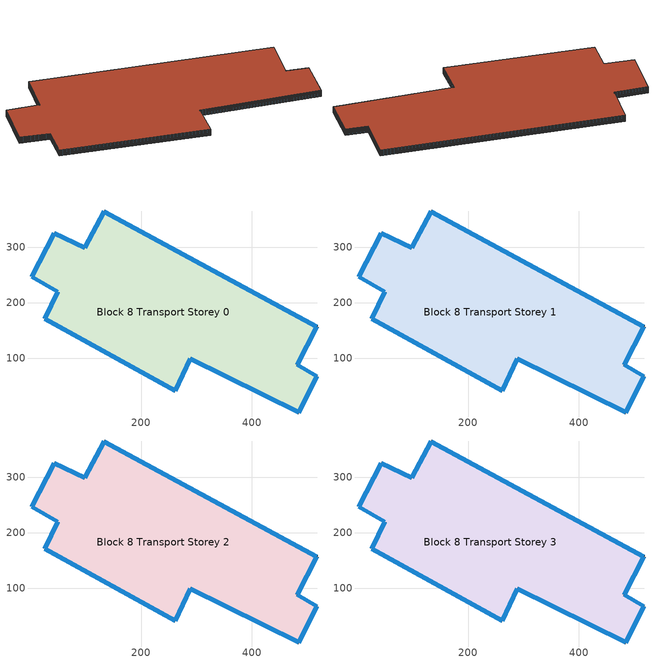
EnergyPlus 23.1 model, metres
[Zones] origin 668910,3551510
Block 8 Transport Storey 0
 floor ground (Project Floor): 517.42,156.48 481.55,87.68 517.29,67.54 484.59,1.67 288.77,98.67 261.6,40.55 25.77,170.93 49.23,219.56 1.94,247.16 43.41,325.37 97.76,298.88 132.92,364.67 z0
 wall outside (Project Wall): 25.77,170.93 261.6,40.55 288.77,98.67 484.59,1.67 517.29,67.54 481.55,87.68 517.42,156.48 132.92,364.67 97.76,298.88 43.41,325.37 1.94,247.16 49.23,219.56 25.77,170.93 z0:3
 window (Transport_south_window_construction): 25.89,170.86 261.49,40.61 / 288.87,98.62 484.49,1.72 / 1.96,247.15 49.2,219.57 z0.6:2.4
 window (Transport_east_window_construction): 261.62,40.58 288.76,98.64 / 484.61,1.71 517.28,67.51 / 481.57,87.72 517.4,156.45 z0.6:2.4
 window (Transport_north_window_construction): 517.28,67.55 481.57,87.67 / 517.23,156.58 133.11,364.57 / 97.73,298.89 43.44,325.36 z0.6:2.4
 window (Transport_west_window_construction): 132.9,364.64 97.78,298.91 / 43.39,325.33 1.96,247.2 / 49.21,219.54 25.78,170.95 z0.6:2.4
 roof outside (Project Ceiling): 484.59,1.67 517.29,67.54 481.55,87.68 517.42,156.48 132.92,364.67 97.76,298.88 43.41,325.37 1.94,247.16 49.23,219.56 25.77,170.93 261.6,40.55 288.77,98.67 z3
Block 8 Transport Storey 1
 floor outside (Project Floor): 517.42,156.48 481.55,87.68 517.29,67.54 484.59,1.67 288.77,98.67 261.6,40.55 25.77,170.93 49.23,219.56 1.94,247.16 43.41,325.37 97.76,298.88 132.92,364.67 z3
 wall outside (Project Wall): 25.77,170.93 261.6,40.55 288.77,98.67 484.59,1.67 517.29,67.54 481.55,87.68 517.42,156.48 132.92,364.67 97.76,298.88 43.41,325.37 1.94,247.16 49.23,219.56 25.77,170.93 z3:6
 window (Transport_south_window_construction): 25.89,170.86 261.49,40.61 / 288.87,98.62 484.49,1.72 / 1.96,247.15 49.2,219.57 z3.6:5.4
 window (Transport_east_window_construction): 261.62,40.58 288.76,98.64 / 484.61,1.71 517.28,67.51 / 481.57,87.72 517.4,156.45 z3.6:5.4
 window (Transport_north_window_construction): 517.28,67.55 481.57,87.67 / 517.23,156.58 133.11,364.57 / 97.73,298.89 43.44,325.36 z3.6:5.4
 window (Transport_west_window_construction): 132.9,364.64 97.78,298.91 / 43.39,325.33 1.96,247.2 / 49.21,219.54 25.78,170.95 z3.6:5.4
 roof outside (Project Ceiling): 484.59,1.67 517.29,67.54 481.55,87.68 517.42,156.48 132.92,364.67 97.76,298.88 43.41,325.37 1.94,247.16 49.23,219.56 25.77,170.93 261.6,40.55 288.77,98.67 z6
Block 8 Transport Storey 2
 floor outside (Project Floor): 517.42,156.48 481.55,87.68 517.29,67.54 484.59,1.67 288.77,98.67 261.6,40.55 25.77,170.93 49.23,219.56 1.94,247.16 43.41,325.37 97.76,298.88 132.92,364.67 z6
 wall outside (Project Wall): 25.77,170.93 261.6,40.55 288.77,98.67 484.59,1.67 517.29,67.54 481.55,87.68 517.42,156.48 132.92,364.67 97.76,298.88 43.41,325.37 1.94,247.16 49.23,219.56 25.77,170.93 z6:9
 window (Transport_south_window_construction): 25.89,170.86 261.49,40.61 / 288.87,98.62 484.49,1.72 / 1.96,247.15 49.2,219.57 z6.6:8.4
 window (Transport_east_window_construction): 261.62,40.58 288.76,98.64 / 484.61,1.71 517.28,67.51 / 481.57,87.72 517.4,156.45 z6.6:8.4
 window (Transport_north_window_construction): 517.28,67.55 481.57,87.67 / 517.23,156.58 133.11,364.57 / 97.73,298.89 43.44,325.36 z6.6:8.4
 window (Transport_west_window_construction): 132.9,364.64 97.78,298.91 / 43.39,325.33 1.96,247.2 / 49.21,219.54 25.78,170.95 z6.6:8.4
 roof outside (Project Ceiling): 484.59,1.67 517.29,67.54 481.55,87.68 517.42,156.48 132.92,364.67 97.76,298.88 43.41,325.37 1.94,247.16 49.23,219.56 25.77,170.93 261.6,40.55 288.77,98.67 z9
Block 8 Transport Storey 3
 floor outside (Project Floor): 517.42,156.48 481.55,87.68 517.29,67.54 484.59,1.67 288.77,98.67 261.6,40.55 25.77,170.93 49.23,219.56 1.94,247.16 43.41,325.37 97.76,298.88 132.92,364.67 z9
 wall outside (Project Wall): 25.77,170.93 261.6,40.55 288.77,98.67 484.59,1.67 517.29,67.54 481.55,87.68 517.42,156.48 132.92,364.67 97.76,298.88 43.41,325.37 1.94,247.16 49.23,219.56 25.77,170.93 z9:12
 window (Transport_south_window_construction): 25.89,170.86 261.49,40.61 / 288.87,98.62 484.49,1.72 / 1.96,247.15 49.2,219.57 z9.6:11.4
 window (Transport_east_window_construction): 261.62,40.58 288.76,98.64 / 484.61,1.71 517.28,67.51 / 481.57,87.72 517.4,156.45 z9.6:11.4
 window (Transport_north_window_construction): 517.28,67.55 481.57,87.67 / 517.23,156.58 133.11,364.57 / 97.73,298.89 43.44,325.36 z9.6:11.4
 window (Transport_west_window_construction): 132.9,364.64 97.78,298.91 / 43.39,325.33 1.96,247.2 / 49.21,219.54 25.78,170.95 z9.6:11.4
 roof outside (Project Flat Roof): 484.59,1.67 517.29,67.54 481.55,87.68 517.42,156.48 132.92,364.67 97.76,298.88 43.41,325.37 1.94,247.16 49.23,219.56 25.77,170.93 261.6,40.55 288.77,98.67 z12
[Building]
Building_1: North Axis=0; Terrain=City; Loads Convergence Tolerance Value=0.04; Temperature Convergence Tolerance Value=0.4; Solar Distribution=FullExterior; Maximum Number of Warmup Days=25; Minimum Number of Warmup Days=6
[Site:Location]
CHN Design_Conditions: Latitude=30; Longitude=114; Time Zone=8; Elevation=12
[SIZINGPERIOD:DESIGNDAY] Day of Month=21; DryBulb Temperature Range Modifier Type=DefaultMultipliers; Humidity Condition Type=Wetbulb; Barometric Pressure=101181; Rain Indicator=No; Snow Indicator=No; Daylight Saving Time Indicator=No; Sky Clearness=0; Begin Environment Reset Mode=FullResetAtBeginEnvironment
Name | Month | Day Type | Maximum DryBulb Temperature | Daily DryBulb Temperature Range | Wetbulb or DewPoint at Maximum DryBulb | Wind Speed | Wind Direction | Solar Model Indicator | ASHRAE Clear Sky Optical Depth for Beam Irradiance taub | ASHRAE Clear Sky Optical Depth for Diffuse Irradiance taud
Ann Htg 99.6% Condns DB | 1 | WinterDesignDay | -10 | 0 | -4.8 | 1 | 340 | ASHRAEClearSky | 0 | 0
Ann Clg .4% Condns DB=>MWB | 7 | SummerDesignDay | 40 | 6.6 | 27.1 | 3.5 | 220 | ASHRAETau | 0.781 | 1.413
[MATERIAL]
DefaultMaterial: Roughness=Rough; Thickness=0.1; Conductivity=0.1; Density=1000; Specific Heat=1000; Thermal Absorptance=0.9; Solar Absorptance=0.7; Visible Absorptance=0.7
[WINDOWMATERIAL:SIMPLEGLAZINGSYSTEM] UFactor=1.6; Visible Transmittance=0.6
Name | Solar Heat Gain Coefficient
Transport_east_window; Transport_south_window; Transport_west_window | 0.3
Transport_north_window | 0.35
[CONSTRUCTION]
Project Wall; Project Floor; Project Flat Roof; Project Ceiling: DefaultMaterial
Transport_east_window_construction: Transport_east_window
Transport_south_window_construction: Transport_south_window
Transport_west_window_construction: Transport_west_window
Transport_north_window_construction: Transport_north_window
[SPACE] Ceiling Height=autocalculate; Volume=autocalculate; Floor Area=autocalculate; Space Type=Transport
Name | Zone
Block 8 Transport Storey 0_space | Block 8 Transport Storey 0
Block 8 Transport Storey 1_space | Block 8 Transport Storey 1
Block 8 Transport Storey 2_space | Block 8 Transport Storey 2
Block 8 Transport Storey 3_space | Block 8 Transport Storey 3
[SPACELIST]
Transport: Block 8 Transport Storey 0_space, Block 8 Transport Storey 1_space, Block 8 Transport Storey 2_space, Block 8 Transport Storey 3_space
[ZONE] Type=1; Multiplier=1; Ceiling Height=autocalculate; Volume=autocalculate; Floor Area=autocalculate; Part of Total Floor Area=Yes
Block 8 Transport Storey 0; Block 8 Transport Storey 1; Block 8 Transport Storey 2; Block 8 Transport Storey 3
[PEOPLE]
People_for_transport: Zone or ZoneList or Space or SpaceList=Transport; Number of People Schedule=SeasonalSchedule_Schedule_transport_people; Number of People Calculation Method=People/Area; People per Floor Area=0.5; Fraction Radiant=0.3; Sensible Heat Fraction=autocalculate; Activity Level Schedule=SeasonalSchedule_Schedule_transport_activity; Carbon Dioxide Generation Rate=3.82e-08; Enable ASHRAE 55 Comfort Warnings=No; Mean Radiant Temperature Calculation Type=ZoneAveraged; Clothing Insulation Calculation Method=ClothingInsulationSchedule; Cold Stress Temperature Threshold=15.56; Heat Stress Temperature Threshold=30
[LIGHTS]
Light_for_transport: Zone or ZoneList or Space or SpaceList=Transport; Schedule=SeasonalSchedule_transport_lighting; Design Level Calculation Method=Watts/Area; Watts per Zone Floor Area=10; Return Air Fraction=0; Fraction Radiant=0.32; Fraction Visible=0.25; Fraction Replaceable=1; EndUse Subcategory=General; Return Air Fraction Calculated from Plenum Temperature=No; Return Air Fraction Function of Plenum Temperature Coefficient 1=0; Return Air Fraction Function of Plenum Temperature Coefficient 2=0
[ELECTRICEQUIPMENT]
Equipment_for_transport: Zone or ZoneList or Space or SpaceList=Transport; Schedule=SeasonalSchedule_Schedule_transport_equipment; Design Level Calculation Method=Watts/Area; Watts per Zone Floor Area=15; Fraction Latent=0; Fraction Radiant=0; Fraction Lost=0; EndUse Subcategory=Electric Equipment
[DAYLIGHTING:CONTROLS] Illuminance Setpoint at Reference Point 1=300
Name | Zone or Space | Glare Calculation Daylighting Reference Point | Daylighting Reference Point 1
Dlight_Block 8 Transport Storey 0 | Block 8 Transport Storey 0 | Rpoint_Block 8 Transport Storey 0 | Rpoint_Block 8 Transport Storey 0
Dlight_Block 8 Transport Storey 1 | Block 8 Transport Storey 1 | Rpoint_Block 8 Transport Storey 1 | Rpoint_Block 8 Transport Storey 1
Dlight_Block 8 Transport Storey 2 | Block 8 Transport Storey 2 | Rpoint_Block 8 Transport Storey 2 | Rpoint_Block 8 Transport Storey 2
Dlight_Block 8 Transport Storey 3 | Block 8 Transport Storey 3 | Rpoint_Block 8 Transport Storey 3 | Rpoint_Block 8 Transport Storey 3
[HVACTEMPLATE:THERMOSTAT]
Name | Heating Setpoint Schedule | Cooling Setpoint Schedule
Thermostat_for_office | SeasonalSchedule_office_heating | SeasonalSchedule_office_cooling
Thermostat_for_commercial | SeasonalSchedule_commerical_heating | SeasonalSchedule_commerical_cooling
Thermostat_for_residential | SeasonalSchedule_residential_heating | SeasonalSchedule_residential_cooling
Thermostat_for_school | SeasonalSchedule_school_heating | SeasonalSchedule_school_cooling
Thermostat_for_hospital | SeasonalSchedule_hospital_heating | SeasonalSchedule_hospital_cooling
Thermostat_for_industrial | SeasonalSchedule_Industrial_heating | SeasonalSchedule_Industrial_cooling
Thermostat_for_transport | SeasonalSchedule_transport_heating | SeasonalSchedule_transport_cooling
Thermostat_for_administration | SeasonalSchedule_administration_heating | SeasonalSchedule_administration_cooling
[HVACTEMPLATE:ZONE:IDEALLOADSAIRSYSTEM] Template Thermostat=Thermostat_for_transport; Maximum Heating Supply Air Temperature=50; Minimum Cooling Supply Air Temperature=13; Maximum Heating Supply Air Humidity Ratio=0.0156; Minimum Cooling Supply Air Humidity Ratio=0.0077; Heating Limit=NoLimit; Cooling Limit=NoLimit; Dehumidification Control Type=ConstantSensibleHeatRatio; Cooling Sensible Heat Ratio=0.7; Dehumidification Setpoint=60; Humidification Control Type=None; Humidification Setpoint=30; Outdoor Air Method=DetailedSpecification; Outdoor Air Flow Rate per Person=0.00944; Outdoor Air Flow Rate per Zone Floor Area=0; Outdoor Air Flow Rate per Zone=0; Design Specification Outdoor Air Object=Ventilation_for_transport; Demand Controlled Ventilation Type=None; Outdoor Air Economizer Type=NoEconomizer; Heat Recovery Type=None; Sensible Heat Recovery Effectiveness=0.7; Latent Heat Recovery Effectiveness=0.65
Block 8 Transport Storey 0; Block 8 Transport Storey 1; Block 8 Transport Storey 2; Block 8 Transport Storey 3
[DESIGNSPECIFICATION:OUTDOORAIR]
Ventilation_for_transport: Outdoor Air Method=Flow/Person; Outdoor Air Flow per Person=0.00833333; Outdoor Air Flow per Zone Floor Area=0; Outdoor Air Flow per Zone=0; Outdoor Air Flow Air Changes per Hour=0
[SCHEDULE:DAY:HOURLY]
Schedule_administration_heating_summer_hourly; Schedule_commerical_heating_summer_hourly; Schedule_residential_heating_summer_hourly; Schedule_school_heating_summer_hourly; Schedule_hospital_heating_summer_hourly; Schedule_Industrial_heating_summer_hourly; Schedule_transport_heating_summer_hourly; Schedule_office_heating_summer_hourly: -20, -20, -20, -20, -20, -20, -20, -20, -20, -20, -20, -20, -20, -20, -20, -20, -20, -20, -20, -20, -20, -20, -20, -20
Schedule_administration_heating_winnter_weekday_hourly: 5, 5, 5, 5, 5, 5, 12, 12, 18, 20, 20, 20, 20, 20, 20, 20, 20, 20, 18, 5, 5, 5, 5, 5
Schedule_administration_heating_winnter_holiday_hourly; Schedule_school_heating_winnter_holiday_hourly: 5, 5, 5, 5, 5, 5, 5, 5, 5, 5, 5, 5, 5, 5, 5, 5, 5, 5, 5, 5, 5, 5, 5, 5
Schedule_administration_cooling_winter_hourly; Schedule_administration_cooling_summer_holiday_hourly; Schedule_commerical_cooling_winter_hourly; Schedule_residential_cooling_winter_hourly; Schedule_school_cooling_winter_hourly; Schedule_school_cooling_summer_holiday_hourly; Schedule_hospital_cooling_winter_hourly; Schedule_Industrial_cooling_winter_hourly; Schedule_transport_cooling_winter_hourly; Schedule_office_cooling_winter_hourly: 50, 50, 50, 50, 50, 50, 50, 50, 50, 50, 50, 50, 50, 50, 50, 50, 50, 50, 50, 50, 50, 50, 50, 50
Schedule_administration_cooling_summer_weekday_hourly: 50, 50, 50, 50, 50, 50, 50, 28, 26, 26, 26, 26, 26, 26, 26, 26, 26, 26, 50, 50, 50, 50, 50, 50
Schedule_commerical_heating_winnter_weekday_hourly; Schedule_commerical_heating_winnter_holiday_hourly: 5, 5, 5, 5, 5, 5, 12, 16, 18, 18, 18, 18, 18, 18, 18, 18, 18, 18, 18, 18, 12, 5, 5, 5
Schedule_commerical_cooling_summer_weekday_hourly; Schedule_commerical_cooling_summer_holiday_hourly: 50, 50, 50, 50, 50, 50, 50, 28, 24, 24, 24, 24, 24, 24, 24, 24, 24, 24, 24, 24, 24, 28, 50, 50
Schedule_residential_heating_winnter_weekday_hourly; Schedule_residential_heating_winnter_holiday_hourly: 18, 18, 18, 18, 18, 18, 18, -20, -20, -20, -20, -20, -20, -20, -20, -20, -20, -20, -20, -20, 18, 18, 18, 18
Schedule_residential_cooling_summer_weekday_hourly; Schedule_residential_cooling_summer_holiday_hourly: 26, 26, 26, 26, 26, 26, 26, 50, 50, 50, 50, 50, 50, 50, 50, 50, 50, 50, 50, 50, 26, 26, 26, 26
Schedule_school_heating_winnter_weekday_hourly: 5, 5, 5, 5, 5, 12, 18, 20, 20, 20, 20, 20, 20, 20, 20, 20, 20, 20, 18, 12, 5, 5, 5, 5
Schedule_school_cooling_summer_weekday_hourly: 50, 50, 50, 50, 50, 50, 28, 26, 26, 26, 26, 26, 26, 26, 26, 26, 26, 26, 50, 50, 50, 50, 50, 50
Schedule_hospital_heating_winnter_weekday_hourly; Schedule_hospital_heating_winnter_holiday_hourly: 22, 22, 22, 22, 22, 22, 22, 22, 22, 22, 22, 22, 22, 22, 22, 22, 22, 22, 22, 22, 22, 22, 22, 22
Schedule_hospital_cooling_summer_weekday_hourly; Schedule_hospital_cooling_summer_holiday_hourly: 26, 26, 26, 26, 26, 26, 26, 26, 26, 26, 26, 26, 26, 26, 26, 26, 26, 26, 26, 26, 26, 26, 26, 26
Schedule_Industrial_heating_winnter_weekday_hourly; Schedule_Industrial_heating_winnter_holiday_hourly: -20, -20, -20, -20, -20, -20, 18, 18, 18, 18, 18, 18, 18, 18, 18, 18, 18, 18, 18, -20, -20, -20, -20, -20
Schedule_Industrial_cooling_summer_weekday_hourly; Schedule_Industrial_cooling_summer_holiday_hourly: 50, 50, 50, 50, 50, 50, 50, 28, 28, 28, 28, 28, 28, 28, 28, 28, 28, 28, 28, 50, 50, 50, 50, 50
Schedule_transport_heating_winnter_weekday_hourly; Schedule_transport_heating_winnter_holiday_hourly: 18, 18, 18, 18, 18, 18, 20, 20, 20, 20, 20, 20, 20, 20, 20, 20, 20, 20, 20, 20, 20, 20, 18, 18
Schedule_transport_cooling_summer_weekday_hourly; Schedule_transport_cooling_summer_holiday_hourly: 26, 26, 26, 26, 26, 26, 26, 24, 24, 24, 25, 24, 24, 24, 24, 24, 24, 24, 24, 24, 24, 24, 26, 28
Schedule_transport_lighting_weekday_hourly; Schedule_transport_lighting_holiday_hourly; Schedule_transport_equipment_holiday_hourly: 1, 1, 1, 1, 1, 1, 1, 1, 1, 1, 1, 1, 1, 1, 1, 1, 1, 1, 1, 1, 1, 1, 1, 1
Schedule_transport_equipment_weekday_hourly: 0.8, 0.8, 0.8, 0.8, 0.8, 0.8, 1, 1, 1, 1, 1, 1, 1, 1, 1, 1, 1, 1, 1, 1, 1, 1, 0.8, 0.8
Schedule_transport_people_weekday_hourly: 0.2, 0.2, 0.2, 0.2, 0.2, 0.2, 0.8, 1, 1, 1, 0.8, 0.5, 0.8, 0.5, 0.8, 0.5, 0.5, 1, 1, 1, 0.8, 0.8, 0.6, 0.2
Schedule_transport_people_holiday_hourly: 0.6, 0.6, 0.6, 0.6, 0.6, 0.7, 0.8, 1, 1, 1, 1, 1, 1, 1, 1, 1, 1, 1, 1, 1, 1, 1, 0.6, 0.6
Schedule_transport_activity_weekday_hourly; Schedule_transport_activity_holiday_hourly: 207, 207, 207, 207, 207, 207, 207, 207, 207, 207, 207, 207, 207, 207, 207, 207, 207, 207, 207, 207, 207, 207, 207, 207
Schedule_office_heating_winnter_weekday_hourly: 5, 5, 5, 5, 5, 5, 12, 18, 20, 20, 20, 20, 20, 20, 20, 20, 20, 20, 20, 18, 12, 5, 5, 5
Schedule_office_heating_winnter_holiday_hourly: 5, 5, 5, 5, 5, 5, 5, 5, 5, 16, 16, 16, 16, 16, 16, 16, 16, 5, 5, 5, 5, 5, 5, 5
Schedule_office_cooling_summer_weekday_hourly: 50, 50, 50, 50, 50, 50, 28, 26, 26, 26, 26, 26, 26, 26, 26, 26, 26, 26, 26, 26, 50, 50, 50, 50
Schedule_office_cooling_summer_holiday_hourly: 50, 50, 50, 50, 50, 50, 50, 50, 50, 50, 50, 26, 26, 26, 26, 26, 26, 50, 50, 50, 50, 50, 50, 50
[SCHEDULE:WEEK:DAILY]
Schedule_office_heating_summer_weekly: Schedule_office_heating_summer_hourly, Schedule_office_heating_summer_hourly, Schedule_office_heating_summer_hourly, Schedule_office_heating_summer_hourly, Schedule_office_heating_summer_hourly, Schedule_office_heating_summer_hourly, Schedule_office_heating_summer_hourly, Schedule_office_heating_summer_hourly, Schedule_office_heating_summer_hourly, Schedule_office_heating_summer_hourly, Schedule_office_heating_summer_hourly, Schedule_office_heating_summer_hourly
Schedule_office_heating_winnter_weekly: Schedule_office_heating_winnter_holiday_hourly, Schedule_office_heating_winnter_weekday_hourly, Schedule_office_heating_winnter_weekday_hourly, Schedule_office_heating_winnter_weekday_hourly, Schedule_office_heating_winnter_weekday_hourly, Schedule_office_heating_winnter_weekday_hourly, Schedule_office_heating_winnter_holiday_hourly, Schedule_office_heating_winnter_holiday_hourly, Schedule_office_heating_winnter_weekday_hourly, Schedule_office_heating_winnter_weekday_hourly, Schedule_office_heating_winnter_holiday_hourly, Schedule_office_heating_winnter_holiday_hourly
Schedule_office_cooling_winnter_weekly: Schedule_office_cooling_winter_hourly, Schedule_office_cooling_winter_hourly, Schedule_office_cooling_winter_hourly, Schedule_office_cooling_winter_hourly, Schedule_office_cooling_winter_hourly, Schedule_office_cooling_winter_hourly, Schedule_office_cooling_winter_hourly, Schedule_office_cooling_winter_hourly, Schedule_office_cooling_winter_hourly, Schedule_office_cooling_winter_hourly, Schedule_office_cooling_winter_hourly, Schedule_office_cooling_winter_hourly
Schedule_office_cooling_summer_weekly: Schedule_office_cooling_summer_holiday_hourly, Schedule_office_cooling_summer_weekday_hourly, Schedule_office_cooling_summer_weekday_hourly, Schedule_office_cooling_summer_weekday_hourly, Schedule_office_cooling_summer_weekday_hourly, Schedule_office_cooling_summer_weekday_hourly, Schedule_office_cooling_summer_holiday_hourly, Schedule_office_cooling_summer_holiday_hourly, Schedule_office_cooling_summer_weekday_hourly, Schedule_office_cooling_summer_weekday_hourly, Schedule_office_cooling_summer_holiday_hourly, Schedule_office_cooling_summer_holiday_hourly
Schedule_commerical_heating_summer_weekly: Schedule_commerical_heating_summer_hourly, Schedule_commerical_heating_summer_hourly, Schedule_commerical_heating_summer_hourly, Schedule_commerical_heating_summer_hourly, Schedule_commerical_heating_summer_hourly, Schedule_commerical_heating_summer_hourly, Schedule_commerical_heating_summer_hourly, Schedule_commerical_heating_summer_hourly, Schedule_commerical_heating_summer_hourly, Schedule_commerical_heating_summer_hourly, Schedule_commerical_heating_summer_hourly, Schedule_commerical_heating_summer_hourly
Schedule_commerical_heating_winnter_weekly: Schedule_commerical_heating_winnter_holiday_hourly, Schedule_commerical_heating_winnter_weekday_hourly, Schedule_commerical_heating_winnter_weekday_hourly, Schedule_commerical_heating_winnter_weekday_hourly, Schedule_commerical_heating_winnter_weekday_hourly, Schedule_commerical_heating_winnter_weekday_hourly, Schedule_commerical_heating_winnter_holiday_hourly, Schedule_commerical_heating_winnter_holiday_hourly, Schedule_commerical_heating_winnter_weekday_hourly, Schedule_commerical_heating_winnter_weekday_hourly, Schedule_commerical_heating_winnter_holiday_hourly, Schedule_commerical_heating_winnter_holiday_hourly
Schedule_commerical_cooling_winnter_weekly: Schedule_commerical_cooling_winter_hourly, Schedule_commerical_cooling_winter_hourly, Schedule_commerical_cooling_winter_hourly, Schedule_commerical_cooling_winter_hourly, Schedule_commerical_cooling_winter_hourly, Schedule_commerical_cooling_winter_hourly, Schedule_commerical_cooling_winter_hourly, Schedule_commerical_cooling_winter_hourly, Schedule_commerical_cooling_winter_hourly, Schedule_commerical_cooling_winter_hourly, Schedule_commerical_cooling_winter_hourly, Schedule_commerical_cooling_winter_hourly
Schedule_commerical_cooling_summer_weekly: Schedule_commerical_cooling_summer_holiday_hourly, Schedule_commerical_cooling_summer_weekday_hourly, Schedule_commerical_cooling_summer_weekday_hourly, Schedule_commerical_cooling_summer_weekday_hourly, Schedule_commerical_cooling_summer_weekday_hourly, Schedule_commerical_cooling_summer_weekday_hourly, Schedule_commerical_cooling_summer_holiday_hourly, Schedule_commerical_cooling_summer_holiday_hourly, Schedule_commerical_cooling_summer_weekday_hourly, Schedule_commerical_cooling_summer_weekday_hourly, Schedule_commerical_cooling_summer_holiday_hourly, Schedule_commerical_cooling_summer_holiday_hourly
Schedule_residential_heating_summer_weekly: Schedule_residential_heating_summer_hourly, Schedule_residential_heating_summer_hourly, Schedule_residential_heating_summer_hourly, Schedule_residential_heating_summer_hourly, Schedule_residential_heating_summer_hourly, Schedule_residential_heating_summer_hourly, Schedule_residential_heating_summer_hourly, Schedule_residential_heating_summer_hourly, Schedule_residential_heating_summer_hourly, Schedule_residential_heating_summer_hourly, Schedule_residential_heating_summer_hourly, Schedule_residential_heating_summer_hourly
Schedule_residential_heating_winnter_weekly: Schedule_residential_heating_winnter_holiday_hourly, Schedule_residential_heating_winnter_weekday_hourly, Schedule_residential_heating_winnter_weekday_hourly, Schedule_residential_heating_winnter_weekday_hourly, Schedule_residential_heating_winnter_weekday_hourly, Schedule_residential_heating_winnter_weekday_hourly, Schedule_residential_heating_winnter_holiday_hourly, Schedule_residential_heating_winnter_holiday_hourly, Schedule_residential_heating_winnter_weekday_hourly, Schedule_residential_heating_winnter_weekday_hourly, Schedule_residential_heating_winnter_holiday_hourly, Schedule_residential_heating_winnter_holiday_hourly
Schedule_residential_cooling_winnter_weekly: Schedule_residential_cooling_winter_hourly, Schedule_residential_cooling_winter_hourly, Schedule_residential_cooling_winter_hourly, Schedule_residential_cooling_winter_hourly, Schedule_residential_cooling_winter_hourly, Schedule_residential_cooling_winter_hourly, Schedule_residential_cooling_winter_hourly, Schedule_residential_cooling_winter_hourly, Schedule_residential_cooling_winter_hourly, Schedule_residential_cooling_winter_hourly, Schedule_residential_cooling_winter_hourly, Schedule_residential_cooling_winter_hourly
Schedule_residential_cooling_summer_weekly: Schedule_residential_cooling_summer_holiday_hourly, Schedule_residential_cooling_summer_weekday_hourly, Schedule_residential_cooling_summer_weekday_hourly, Schedule_residential_cooling_summer_weekday_hourly, Schedule_residential_cooling_summer_weekday_hourly, Schedule_residential_cooling_summer_weekday_hourly, Schedule_residential_cooling_summer_holiday_hourly, Schedule_residential_cooling_summer_holiday_hourly, Schedule_residential_cooling_summer_weekday_hourly, Schedule_residential_cooling_summer_weekday_hourly, Schedule_residential_cooling_summer_holiday_hourly, Schedule_residential_cooling_summer_holiday_hourly
Schedule_school_heating_summer_weekly: Schedule_school_heating_summer_hourly, Schedule_school_heating_summer_hourly, Schedule_school_heating_summer_hourly, Schedule_school_heating_summer_hourly, Schedule_school_heating_summer_hourly, Schedule_school_heating_summer_hourly, Schedule_school_heating_summer_hourly, Schedule_school_heating_summer_hourly, Schedule_school_heating_summer_hourly, Schedule_school_heating_summer_hourly, Schedule_school_heating_summer_hourly, Schedule_school_heating_summer_hourly
Schedule_school_heating_winnter_weekly: Schedule_school_heating_winnter_holiday_hourly, Schedule_school_heating_winnter_weekday_hourly, Schedule_school_heating_winnter_weekday_hourly, Schedule_school_heating_winnter_weekday_hourly, Schedule_school_heating_winnter_weekday_hourly, Schedule_school_heating_winnter_weekday_hourly, Schedule_school_heating_winnter_holiday_hourly, Schedule_school_heating_winnter_holiday_hourly, Schedule_school_heating_winnter_weekday_hourly, Schedule_school_heating_winnter_weekday_hourly, Schedule_school_heating_winnter_holiday_hourly, Schedule_school_heating_winnter_holiday_hourly
Schedule_school_cooling_winnter_weekly: Schedule_school_cooling_winter_hourly, Schedule_school_cooling_winter_hourly, Schedule_school_cooling_winter_hourly, Schedule_school_cooling_winter_hourly, Schedule_school_cooling_winter_hourly, Schedule_school_cooling_winter_hourly, Schedule_school_cooling_winter_hourly, Schedule_school_cooling_winter_hourly, Schedule_school_cooling_winter_hourly, Schedule_school_cooling_winter_hourly, Schedule_school_cooling_winter_hourly, Schedule_school_cooling_winter_hourly
Schedule_school_cooling_summer_weekly: Schedule_school_cooling_summer_holiday_hourly, Schedule_school_cooling_summer_weekday_hourly, Schedule_school_cooling_summer_weekday_hourly, Schedule_school_cooling_summer_weekday_hourly, Schedule_school_cooling_summer_weekday_hourly, Schedule_school_cooling_summer_weekday_hourly, Schedule_school_cooling_summer_holiday_hourly, Schedule_school_cooling_summer_holiday_hourly, Schedule_school_cooling_summer_weekday_hourly, Schedule_school_cooling_summer_weekday_hourly, Schedule_school_cooling_summer_holiday_hourly, Schedule_school_cooling_summer_holiday_hourly
Schedule_hospital_heating_summer_weekly: Schedule_hospital_heating_summer_hourly, Schedule_hospital_heating_summer_hourly, Schedule_hospital_heating_summer_hourly, Schedule_hospital_heating_summer_hourly, Schedule_hospital_heating_summer_hourly, Schedule_hospital_heating_summer_hourly, Schedule_hospital_heating_summer_hourly, Schedule_hospital_heating_summer_hourly, Schedule_hospital_heating_summer_hourly, Schedule_hospital_heating_summer_hourly, Schedule_hospital_heating_summer_hourly, Schedule_hospital_heating_summer_hourly
Schedule_hospital_heating_winnter_weekly: Schedule_hospital_heating_winnter_holiday_hourly, Schedule_hospital_heating_winnter_weekday_hourly, Schedule_hospital_heating_winnter_weekday_hourly, Schedule_hospital_heating_winnter_weekday_hourly, Schedule_hospital_heating_winnter_weekday_hourly, Schedule_hospital_heating_winnter_weekday_hourly, Schedule_hospital_heating_winnter_holiday_hourly, Schedule_hospital_heating_winnter_holiday_hourly, Schedule_hospital_heating_winnter_weekday_hourly, Schedule_hospital_heating_winnter_weekday_hourly, Schedule_hospital_heating_winnter_holiday_hourly, Schedule_hospital_heating_winnter_holiday_hourly
Schedule_hospital_cooling_winnter_weekly: Schedule_hospital_cooling_winter_hourly, Schedule_hospital_cooling_winter_hourly, Schedule_hospital_cooling_winter_hourly, Schedule_hospital_cooling_winter_hourly, Schedule_hospital_cooling_winter_hourly, Schedule_hospital_cooling_winter_hourly, Schedule_hospital_cooling_winter_hourly, Schedule_hospital_cooling_winter_hourly, Schedule_hospital_cooling_winter_hourly, Schedule_hospital_cooling_winter_hourly, Schedule_hospital_cooling_winter_hourly, Schedule_hospital_cooling_winter_hourly
Schedule_hospital_cooling_summer_weekly: Schedule_hospital_cooling_summer_holiday_hourly, Schedule_hospital_cooling_summer_weekday_hourly, Schedule_hospital_cooling_summer_weekday_hourly, Schedule_hospital_cooling_summer_weekday_hourly, Schedule_hospital_cooling_summer_weekday_hourly, Schedule_hospital_cooling_summer_weekday_hourly, Schedule_hospital_cooling_summer_holiday_hourly, Schedule_hospital_cooling_summer_holiday_hourly, Schedule_hospital_cooling_summer_weekday_hourly, Schedule_hospital_cooling_summer_weekday_hourly, Schedule_hospital_cooling_summer_holiday_hourly, Schedule_hospital_cooling_summer_holiday_hourly
Schedule_Industrial_heating_summer_weekly: Schedule_Industrial_heating_summer_hourly, Schedule_Industrial_heating_summer_hourly, Schedule_Industrial_heating_summer_hourly, Schedule_Industrial_heating_summer_hourly, Schedule_Industrial_heating_summer_hourly, Schedule_Industrial_heating_summer_hourly, Schedule_Industrial_heating_summer_hourly, Schedule_Industrial_heating_summer_hourly, Schedule_Industrial_heating_summer_hourly, Schedule_Industrial_heating_summer_hourly, Schedule_Industrial_heating_summer_hourly, Schedule_Industrial_heating_summer_hourly
Schedule_Industrial_heating_winnter_weekly: Schedule_Industrial_heating_winnter_holiday_hourly, Schedule_Industrial_heating_winnter_weekday_hourly, Schedule_Industrial_heating_winnter_weekday_hourly, Schedule_Industrial_heating_winnter_weekday_hourly, Schedule_Industrial_heating_winnter_weekday_hourly, Schedule_Industrial_heating_winnter_weekday_hourly, Schedule_Industrial_heating_winnter_holiday_hourly, Schedule_Industrial_heating_winnter_holiday_hourly, Schedule_Industrial_heating_winnter_weekday_hourly, Schedule_Industrial_heating_winnter_weekday_hourly, Schedule_Industrial_heating_winnter_holiday_hourly, Schedule_Industrial_heating_winnter_holiday_hourly
Schedule_Industrial_cooling_winnter_weekly: Schedule_Industrial_cooling_winter_hourly, Schedule_Industrial_cooling_winter_hourly, Schedule_Industrial_cooling_winter_hourly, Schedule_Industrial_cooling_winter_hourly, Schedule_Industrial_cooling_winter_hourly, Schedule_Industrial_cooling_winter_hourly, Schedule_Industrial_cooling_winter_hourly, Schedule_Industrial_cooling_winter_hourly, Schedule_Industrial_cooling_winter_hourly, Schedule_Industrial_cooling_winter_hourly, Schedule_Industrial_cooling_winter_hourly, Schedule_Industrial_cooling_winter_hourly
Schedule_Industrial_cooling_summer_weekly: Schedule_Industrial_cooling_summer_holiday_hourly, Schedule_Industrial_cooling_summer_weekday_hourly, Schedule_Industrial_cooling_summer_weekday_hourly, Schedule_Industrial_cooling_summer_weekday_hourly, Schedule_Industrial_cooling_summer_weekday_hourly, Schedule_Industrial_cooling_summer_weekday_hourly, Schedule_Industrial_cooling_summer_holiday_hourly, Schedule_Industrial_cooling_summer_holiday_hourly, Schedule_Industrial_cooling_summer_weekday_hourly, Schedule_Industrial_cooling_summer_weekday_hourly, Schedule_Industrial_cooling_summer_holiday_hourly, Schedule_Industrial_cooling_summer_holiday_hourly
Schedule_administration_heating_summer_weekly: Schedule_administration_heating_summer_hourly, Schedule_administration_heating_summer_hourly, Schedule_administration_heating_summer_hourly, Schedule_administration_heating_summer_hourly, Schedule_administration_heating_summer_hourly, Schedule_administration_heating_summer_hourly, Schedule_administration_heating_summer_hourly, Schedule_administration_heating_summer_hourly, Schedule_administration_heating_summer_hourly, Schedule_administration_heating_summer_hourly, Schedule_administration_heating_summer_hourly, Schedule_administration_heating_summer_hourly
Schedule_administration_heating_winnter_weekly: Schedule_administration_heating_winnter_holiday_hourly, Schedule_administration_heating_winnter_weekday_hourly, Schedule_administration_heating_winnter_weekday_hourly, Schedule_administration_heating_winnter_weekday_hourly, Schedule_administration_heating_winnter_weekday_hourly, Schedule_administration_heating_winnter_weekday_hourly, Schedule_administration_heating_winnter_holiday_hourly, Schedule_administration_heating_winnter_holiday_hourly, Schedule_administration_heating_winnter_weekday_hourly, Schedule_administration_heating_winnter_weekday_hourly, Schedule_administration_heating_winnter_holiday_hourly, Schedule_administration_heating_winnter_holiday_hourly
Schedule_administration_cooling_winnter_weekly: Schedule_administration_cooling_winter_hourly, Schedule_administration_cooling_winter_hourly, Schedule_administration_cooling_winter_hourly, Schedule_administration_cooling_winter_hourly, Schedule_administration_cooling_winter_hourly, Schedule_administration_cooling_winter_hourly, Schedule_administration_cooling_winter_hourly, Schedule_administration_cooling_winter_hourly, Schedule_administration_cooling_winter_hourly, Schedule_administration_cooling_winter_hourly, Schedule_administration_cooling_winter_hourly, Schedule_administration_cooling_winter_hourly
Schedule_administration_cooling_summer_weekly: Schedule_administration_cooling_summer_holiday_hourly, Schedule_administration_cooling_summer_weekday_hourly, Schedule_administration_cooling_summer_weekday_hourly, Schedule_administration_cooling_summer_weekday_hourly, Schedule_administration_cooling_summer_weekday_hourly, Schedule_administration_cooling_summer_weekday_hourly, Schedule_administration_cooling_summer_holiday_hourly, Schedule_administration_cooling_summer_holiday_hourly, Schedule_administration_cooling_summer_weekday_hourly, Schedule_administration_cooling_summer_weekday_hourly, Schedule_administration_cooling_summer_holiday_hourly, Schedule_administration_cooling_summer_holiday_hourly
Schedule_transport_heating_summer_weekly: Schedule_transport_heating_summer_hourly, Schedule_transport_heating_summer_hourly, Schedule_transport_heating_summer_hourly, Schedule_transport_heating_summer_hourly, Schedule_transport_heating_summer_hourly, Schedule_transport_heating_summer_hourly, Schedule_transport_heating_summer_hourly, Schedule_transport_heating_summer_hourly, Schedule_transport_heating_summer_hourly, Schedule_transport_heating_summer_hourly, Schedule_transport_heating_summer_hourly, Schedule_transport_heating_summer_hourly
Schedule_transport_heating_winnter_weekly: Schedule_transport_heating_winnter_holiday_hourly, Schedule_transport_heating_winnter_weekday_hourly, Schedule_transport_heating_winnter_weekday_hourly, Schedule_transport_heating_winnter_weekday_hourly, Schedule_transport_heating_winnter_weekday_hourly, Schedule_transport_heating_winnter_weekday_hourly, Schedule_transport_heating_winnter_holiday_hourly, Schedule_transport_heating_winnter_holiday_hourly, Schedule_transport_heating_winnter_weekday_hourly, Schedule_transport_heating_winnter_weekday_hourly, Schedule_transport_heating_winnter_holiday_hourly, Schedule_transport_heating_winnter_holiday_hourly
Schedule_transport_cooling_winnter_weekly: Schedule_transport_cooling_winter_hourly, Schedule_transport_cooling_winter_hourly, Schedule_transport_cooling_winter_hourly, Schedule_transport_cooling_winter_hourly, Schedule_transport_cooling_winter_hourly, Schedule_transport_cooling_winter_hourly, Schedule_transport_cooling_winter_hourly, Schedule_transport_cooling_winter_hourly, Schedule_transport_cooling_winter_hourly, Schedule_transport_cooling_winter_hourly, Schedule_transport_cooling_winter_hourly, Schedule_transport_cooling_winter_hourly
Schedule_transport_cooling_summer_weekly: Schedule_transport_cooling_summer_holiday_hourly, Schedule_transport_cooling_summer_weekday_hourly, Schedule_transport_cooling_summer_weekday_hourly, Schedule_transport_cooling_summer_weekday_hourly, Schedule_transport_cooling_summer_weekday_hourly, Schedule_transport_cooling_summer_weekday_hourly, Schedule_transport_cooling_summer_holiday_hourly, Schedule_transport_cooling_summer_holiday_hourly, Schedule_transport_cooling_summer_weekday_hourly, Schedule_transport_cooling_summer_weekday_hourly, Schedule_transport_cooling_summer_holiday_hourly, Schedule_transport_cooling_summer_holiday_hourly
Schedule_transport_lighting_weekly: Schedule_transport_lighting_holiday_hourly, Schedule_transport_lighting_weekday_hourly, Schedule_transport_lighting_weekday_hourly, Schedule_transport_lighting_weekday_hourly, Schedule_transport_lighting_weekday_hourly, Schedule_transport_lighting_weekday_hourly, Schedule_transport_lighting_holiday_hourly, Schedule_transport_lighting_holiday_hourly, Schedule_transport_lighting_weekday_hourly, Schedule_transport_lighting_weekday_hourly, Schedule_transport_lighting_holiday_hourly, Schedule_transport_lighting_holiday_hourly
Schedule_transport_equipment_weekly: Schedule_transport_equipment_holiday_hourly, Schedule_transport_equipment_weekday_hourly, Schedule_transport_equipment_weekday_hourly, Schedule_transport_equipment_weekday_hourly, Schedule_transport_equipment_weekday_hourly, Schedule_transport_equipment_weekday_hourly, Schedule_transport_equipment_holiday_hourly, Schedule_transport_equipment_holiday_hourly, Schedule_transport_equipment_weekday_hourly, Schedule_transport_equipment_weekday_hourly, Schedule_transport_equipment_holiday_hourly, Schedule_transport_equipment_holiday_hourly
Schedule_transport_people_weekly: Schedule_transport_people_holiday_hourly, Schedule_transport_people_weekday_hourly, Schedule_transport_people_weekday_hourly, Schedule_transport_people_weekday_hourly, Schedule_transport_people_weekday_hourly, Schedule_transport_people_weekday_hourly, Schedule_transport_people_holiday_hourly, Schedule_transport_people_holiday_hourly, Schedule_transport_people_weekday_hourly, Schedule_transport_people_weekday_hourly, Schedule_transport_people_holiday_hourly, Schedule_transport_people_holiday_hourly
Schedule_transport_activity_weekly: Schedule_transport_activity_holiday_hourly, Schedule_transport_activity_weekday_hourly, Schedule_transport_activity_weekday_hourly, Schedule_transport_activity_weekday_hourly, Schedule_transport_activity_weekday_hourly, Schedule_transport_activity_weekday_hourly, Schedule_transport_activity_holiday_hourly, Schedule_transport_activity_holiday_hourly, Schedule_transport_activity_weekday_hourly, Schedule_transport_activity_weekday_hourly, Schedule_transport_activity_holiday_hourly, Schedule_transport_activity_holiday_hourly
[SCHEDULE:YEAR]
SeasonalSchedule_office_heating: Schedule_office_heating_winnter_weekly, 1, 1, 3, 31, Schedule_office_heating_summer_weekly, 4, 1, 11, 30, Schedule_office_heating_winnter_weekly, 12, 1, 12, 31
SeasonalSchedule_office_cooling: Schedule_office_cooling_winnter_weekly, 1, 1, 5, 31, Schedule_office_cooling_summer_weekly, 6, 1, 9, 30, Schedule_office_cooling_winnter_weekly, 10, 1, 12, 31
SeasonalSchedule_commerical_heating: Schedule_commerical_heating_winnter_weekly, 1, 1, 3, 31, Schedule_commerical_heating_summer_weekly, 4, 1, 11, 30, Schedule_commerical_heating_winnter_weekly, 12, 1, 12, 31
SeasonalSchedule_commerical_cooling: Schedule_commerical_cooling_winnter_weekly, 1, 1, 5, 31, Schedule_commerical_cooling_summer_weekly, 6, 1, 9, 30, Schedule_commerical_cooling_winnter_weekly, 10, 1, 12, 31
SeasonalSchedule_residential_heating: Schedule_residential_heating_winnter_weekly, 1, 1, 3, 31, Schedule_residential_heating_summer_weekly, 4, 1, 11, 30, Schedule_residential_heating_winnter_weekly, 12, 1, 12, 31
SeasonalSchedule_residential_cooling: Schedule_residential_cooling_winnter_weekly, 1, 1, 5, 31, Schedule_residential_cooling_summer_weekly, 6, 1, 9, 30, Schedule_residential_cooling_winnter_weekly, 10, 1, 12, 31
SeasonalSchedule_school_heating: Schedule_school_heating_winnter_weekly, 1, 1, 3, 31, Schedule_school_heating_summer_weekly, 4, 1, 11, 30, Schedule_school_heating_winnter_weekly, 12, 1, 12, 31
SeasonalSchedule_school_cooling: Schedule_school_cooling_winnter_weekly, 1, 1, 5, 31, Schedule_school_cooling_summer_weekly, 6, 1, 9, 30, Schedule_school_cooling_winnter_weekly, 10, 1, 12, 31
SeasonalSchedule_hospital_heating: Schedule_hospital_heating_winnter_weekly, 1, 1, 3, 31, Schedule_hospital_heating_summer_weekly, 4, 1, 11, 30, Schedule_hospital_heating_winnter_weekly, 12, 1, 12, 31
SeasonalSchedule_hospital_cooling: Schedule_hospital_cooling_winnter_weekly, 1, 1, 5, 31, Schedule_hospital_cooling_summer_weekly, 6, 1, 9, 30, Schedule_hospital_cooling_winnter_weekly, 10, 1, 12, 31
SeasonalSchedule_Industrial_heating: Schedule_Industrial_heating_winnter_weekly, 1, 1, 3, 31, Schedule_Industrial_heating_summer_weekly, 4, 1, 11, 30, Schedule_Industrial_heating_winnter_weekly, 12, 1, 12, 31
SeasonalSchedule_Industrial_cooling: Schedule_Industrial_cooling_winnter_weekly, 1, 1, 5, 31, Schedule_Industrial_cooling_summer_weekly, 6, 1, 9, 30, Schedule_Industrial_cooling_winnter_weekly, 10, 1, 12, 31
SeasonalSchedule_transport_heating: Schedule_transport_heating_winnter_weekly, 1, 1, 3, 31, Schedule_transport_heating_summer_weekly, 4, 1, 11, 30, Schedule_transport_heating_winnter_weekly, 12, 1, 12, 31
SeasonalSchedule_transport_cooling: Schedule_transport_cooling_winnter_weekly, 1, 1, 5, 31, Schedule_transport_cooling_summer_weekly, 6, 1, 9, 30, Schedule_transport_cooling_winnter_weekly, 10, 1, 12, 31
SeasonalSchedule_transport_lighting: Schedule_transport_lighting_weekly, 1, 1, 12, 31
SeasonalSchedule_Schedule_transport_equipment: Schedule_transport_equipment_weekly, 1, 1, 12, 31
SeasonalSchedule_Schedule_transport_people: Schedule_transport_people_weekly, 1, 1, 12, 31
SeasonalSchedule_Schedule_transport_activity: Schedule_transport_activity_weekly, 1, 1, 12, 31
SeasonalSchedule_administration_heating: Schedule_administration_heating_winnter_weekly, 1, 1, 3, 31, Schedule_administration_heating_summer_weekly, 4, 1, 11, 30, Schedule_administration_heating_winnter_weekly, 12, 1, 12, 31
SeasonalSchedule_administration_cooling: Schedule_administration_cooling_winnter_weekly, 1, 1, 5, 31, Schedule_administration_cooling_summer_weekly, 6, 1, 9, 30, Schedule_administration_cooling_winnter_weekly, 10, 1, 12, 31
